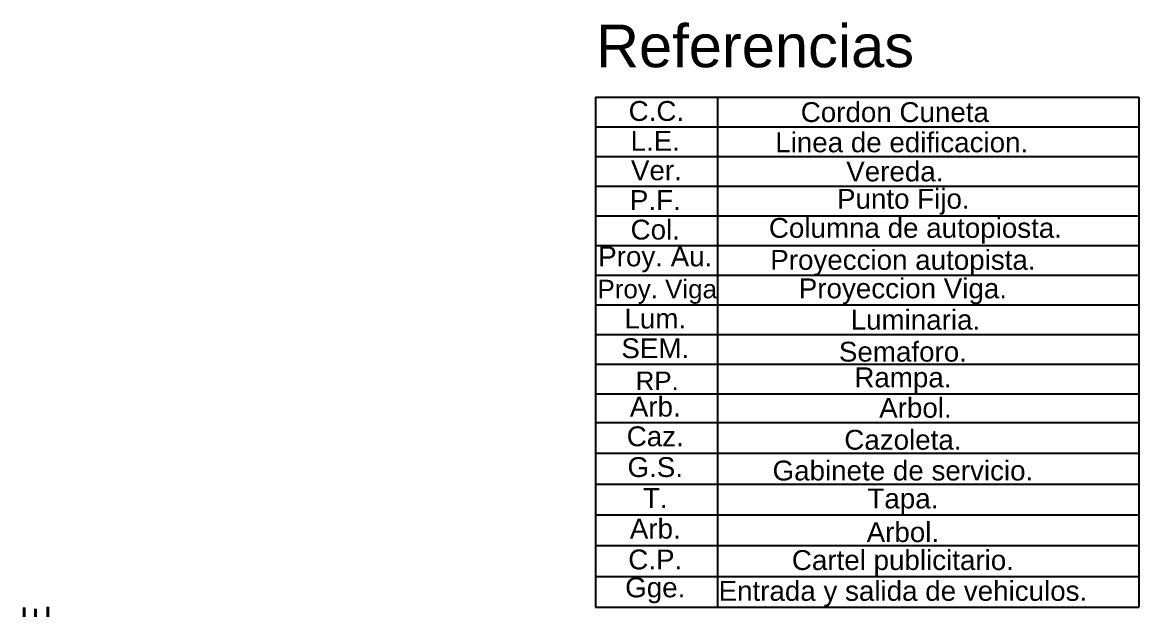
# Model space of a CAD drawing. Header units: metres. Extents: x 27389 to 27997, y 69801 to 70692.
# Drawn here: x 27439 to 27523.3, y 70304.8 to 70349.2 of the extents above; entities that cross this region are included whole.
import ezdxf
from ezdxf.enums import TextEntityAlignment as Align

# ---------------------------------------------------------------- set-up
doc = ezdxf.new("R2010")
doc.units = ezdxf.units.M
doc.layers.add('Texto', color=2, linetype='Continuous')
doc.layers.add('TEXTOS', color=3, linetype='Continuous')
doc.styles.add('ARIAL', font='arial.ttf')
doc.styles.add('Textos', font='', dxfattribs={"width": 1.3, "height": 2})
doc.styles.get('Textos').set_extended_font_data('Cascadia Code')

msp = doc.modelspace()

# ---------------------------------------------------------------- linework, layer by layer
at = {"layer": 'Texto', "color": 7}
for p, q in [((27482.274, 70343.518), (27482.274, 70304.988)), ((27482.274, 70343.518), (27511.479, 70343.518)), ((27491.481, 70343.518), (27523.293, 70343.518)), ((27523.293, 70343.518), (27523.293, 70304.988)), ((27482.274, 70341.278), (27523.293, 70341.278)), ((27482.274, 70339.038), (27523.293, 70339.038)), ((27482.274, 70336.798), (27523.293, 70336.798)), ((27482.274, 70334.557), (27523.293, 70334.557)), ((27482.274, 70332.317), (27523.293, 70332.317)), ((27482.274, 70330.077), (27523.293, 70330.077)), ((27482.274, 70327.837), (27523.293, 70327.837)), ((27482.274, 70325.597), (27523.293, 70325.597)), ((27482.274, 70323.357), (27523.293, 70323.357)), ((27482.274, 70321.117), (27523.293, 70321.117)), ((27482.274, 70318.945), (27523.293, 70318.945)), ((27482.274, 70316.619), (27523.293, 70316.619)), ((27482.274, 70314.293), (27523.293, 70314.293)), ((27482.274, 70311.966), (27523.293, 70311.966)), ((27482.274, 70309.64), (27523.293, 70309.64)), ((27482.274, 70307.314), (27523.293, 70307.314)), ((27482.274, 70304.988), (27523.293, 70304.988))]:
    msp.add_line(p, q, dxfattribs=at)
at = {"layer": 'Texto', "color": 7, "linetype": 'Continuous'}
msp.add_line((27491.481, 70343.518), (27491.481, 70304.988), dxfattribs=at)

# ---------------------------------------------------------------- texts
at = {"layer": 'Texto', "color": 7, "attachment_point": 5, "style": 'ARIAL'}
for s, insert, char_height, width in [('{\\H5.371x;Referencias}', (27494.326, 70347.364), 0.6, 35.58655), ('C.C.', (27486.877, 70342.462), 1.5, 9.20762), ('Cordon Cuneta', (27504.882, 70342.375), 1.5, 17.91561), ('L.E.', (27486.793, 70340.221), 1.5, 9.20762), ('Linea de edificacion. ', (27505.402, 70340.093), 1.5, 25.58714), ('Ver.', (27486.877, 70337.981), 1.5, 9.20762), ('Vereda.', (27504.882, 70337.895), 1.5, 17.91561), ('P.F.', (27486.793, 70335.741), 1.5, 9.20762), ('Punto Fijo. ', (27505.522, 70335.614), 1.5, 25.58714), ('Col.', (27486.793, 70333.501), 1.5, 9.20762), ('Columna de autopiosta.', (27506.437, 70333.414), 1.5, 31.05589), ('Proy. Au.', (27486.793, 70331.261), 1.5, 9.20762), ('Proyeccion autopista. ', (27505.491, 70331), 1.5, 25.58714), ('Proy. Viga', (27486.941, 70328.811), 1.4, 10.19328), ('Proyeccion Viga. ', (27505.491, 70328.845), 1.5, 25.58714), ('Lum.', (27486.793, 70326.781), 1.5, 9.20762), ('Luminaria.', (27506.437, 70326.694), 1.5, 31.05589), ('SEM.', (27486.793, 70324.54), 1.5, 9.20762), ('Semaforo. ', (27505.491, 70324.279), 1.5, 25.58714), ('RP.', (27486.941, 70322.091), 1.4, 10.19328), ('Rampa. ', (27505.491, 70322.125), 1.5, 25.58714), ('Arb.', (27486.793, 70320.128), 1.5, 9.20762), ('Arbol.', (27506.437, 70320.042), 1.5, 31.05589), ('Caz.', (27486.793, 70317.888), 1.5, 9.20762), ('Cazoleta. ', (27505.491, 70317.627), 1.5, 25.58714), ('G.S.', (27486.793, 70315.562), 1.5, 9.20762), ('Gabinete de servicio. ', (27505.491, 70315.301), 1.5, 25.58714), ('T.', (27486.793, 70313.236), 1.5, 9.20762), ('Tapa. ', (27505.491, 70312.975), 1.5, 25.58714), ('Arb.', (27486.793, 70310.91), 1.5, 9.20762), ('Arbol. ', (27505.491, 70310.649), 1.5, 25.58714), ('C.P.', (27486.793, 70308.584), 1.5, 9.20762), ('Cartel publicitario. ', (27505.491, 70308.323), 1.5, 25.58714), ('Gge.', (27486.793, 70306.258), 1.5, 9.20762), ('Entrada y salida de vehiculos. ', (27505.491, 70305.996), 1.5, 29.497)]:
    msp.add_mtext(s, dxfattribs=dict(at, insert=insert, char_height=char_height, width=width))
at = {"layer": 'TEXTOS', "style": 'Textos', "width": 1.3}
msp.add_text('LIMA OESTE', height=2, rotation=90, dxfattribs=at).set_placement((27440.031, 70294.758), align=Align.MIDDLE_CENTER)

doc.saveas('drawing.dxf')
